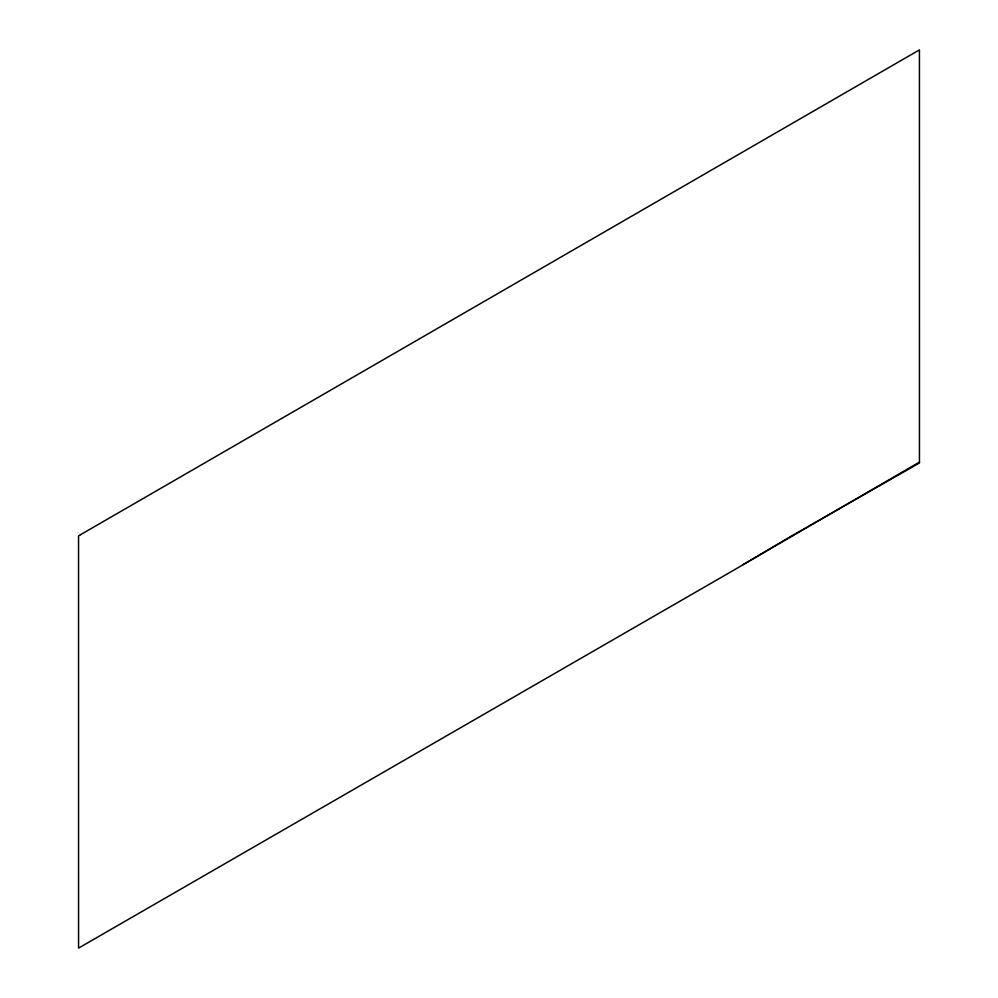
<?xml version="1.0" encoding="UTF-8"?>
<svg xmlns="http://www.w3.org/2000/svg" width="998" height="998" viewBox="0 0 998 998"><rect width="100%" height="100%" fill="white"/><g stroke="black" fill="none" stroke-linecap="round" stroke-linejoin="round"><path stroke-width="1.5" d="M919.457 462.086L743.123 564.656M80.638 534.641L78.543 535.914L78.568 948.1L735.975 568.885L789.555 537.124L919.457 462.972L919.432 49.9L80.638 534.641"/></g></svg>
